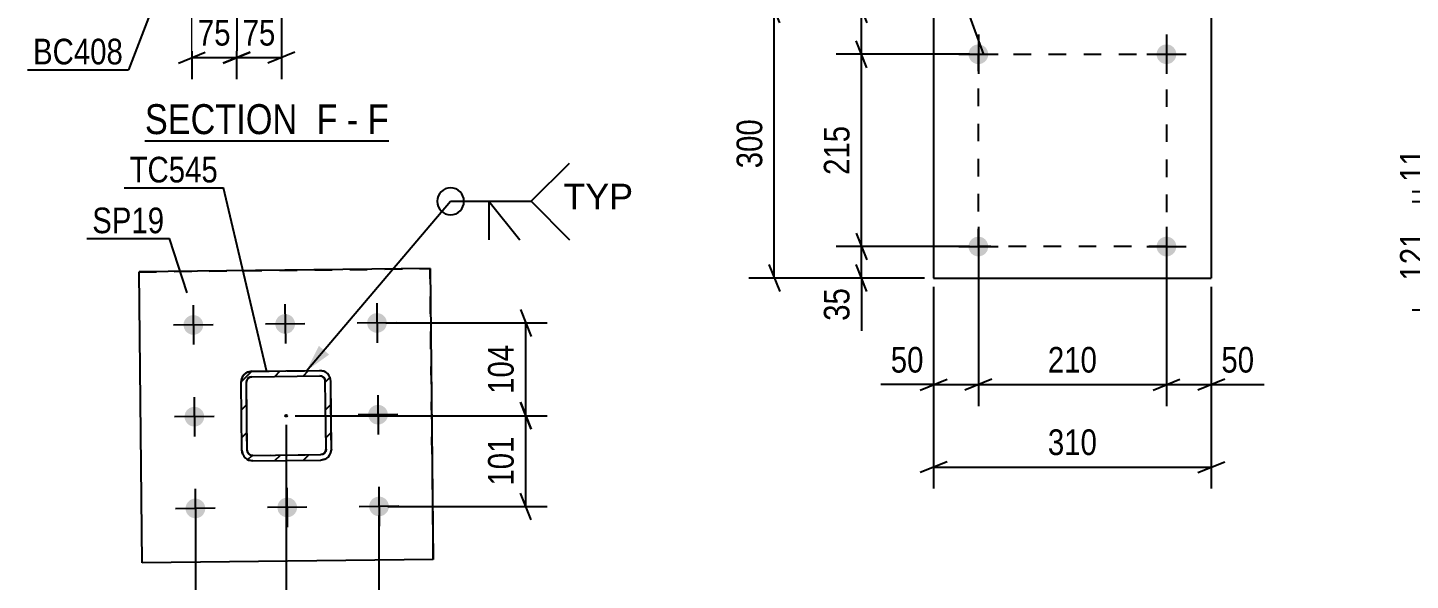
# Model space of a CAD drawing. Header units: millimetres. Extents: x 0 to 841, y 0 to 594.
# Drawn here: x 304.5 to 458.9, y 419 to 480.8 of the extents above; entities that cross this region are included whole.
import ezdxf

# ---------------------------------------------------------------- set-up
doc = ezdxf.new("R2010")
doc.units = ezdxf.units.MM
doc.linetypes.add('DXK_LINE_DOT2', pattern=[3.9198, 1.9599, -1.9599])
doc.linetypes.add('DXK_LINE_DOT3', pattern=[5.9187, 2.979, -0.9799, 0.9799, -0.9799])
doc.styles.add('Arial', font='ARIAL.TTF', dxfattribs={"height": 0.2})
doc.styles.add('Arial Narrow', font='ARIALN.TTF', dxfattribs={"height": 0.2})

# ---------------------------------------------------------------- blocks, each defined once
blk = doc.blocks.new('Unknown-761548639-61 - 19194')
at = {"color": 6, "linetype": 'Continuous'}
blk.add_line((317.6, 468.12), (344.82, 468.12), dxfattribs=at)
at = {"color": 0, "linetype": 'Continuous'}
for points in [[(335.71, 468.87), (335.71, 472.37), (317.6, 472.37), (317.6, 468.87)], [(339.1, 468.87), (339.1, 472.37), (336.76, 472.37), (336.76, 468.87)], [(341.42, 468.87), (341.42, 472.37), (340.15, 472.37), (340.15, 468.87)], [(344.82, 468.87), (344.82, 472.37), (342.47, 472.37), (342.47, 468.87)]]:
    blk.add_wipeout(points, dxfattribs=at)
at = {"color": 7, "linetype": 'Continuous', "style": 'Arial Narrow'}
for s, p in [('SECTION ', (317.6, 468.87)), ('F', (336.76, 468.87)), ('F', (342.47, 468.87)), ('-', (340.15, 468.87))]:
    blk.add_text(s, height=3.34, dxfattribs=at).set_placement(p)
blk = doc.blocks.new('Part-761548639-13842 - 13841')
at = {"color": 2, "linetype": 'Continuous'}
for p, q in [((405.65, 482.79), (405.65, 452.79)), ((405.65, 482.79), (436.65, 482.79)), ((436.65, 482.79), (436.65, 452.79)), ((405.65, 452.79), (436.65, 452.79))]:
    blk.add_line(p, q, dxfattribs=at)
blk = doc.blocks.new('Bolt-761548639-13843 - 13841')
at = {"linetype": 'Continuous'}
for points in [[(411.75, 477.79, -1), (409.55, 477.79, -1)], [(432.75, 477.79, -1), (430.55, 477.79, -1)]]:
    blk.add_hatch(color=1, dxfattribs=at).paths.add_polyline_path(points)
at = {"color": 1, "linetype": 'Continuous'}
for p, q in [((410.65, 479.99), (410.65, 475.59)), ((431.65, 479.99), (431.65, 475.59)), ((408.45, 477.79), (412.85, 477.79)), ((429.45, 477.79), (433.85, 477.79))]:
    blk.add_line(p, q, dxfattribs=at)
blk = doc.blocks.new('Bolt-761548639-13844 - 13841')
at = {"linetype": 'Continuous'}
for points in [[(411.75, 456.31, -1), (409.55, 456.31, -1)], [(432.75, 456.31, -1), (430.55, 456.31, -1)]]:
    blk.add_hatch(color=1, dxfattribs=at).paths.add_polyline_path(points)
at = {"color": 1, "linetype": 'Continuous'}
for p, q in [((410.65, 458.51), (410.65, 454.11)), ((431.65, 458.51), (431.65, 454.11)), ((408.45, 456.31), (412.85, 456.31)), ((429.45, 456.31), (433.85, 456.31))]:
    blk.add_line(p, q, dxfattribs=at)
blk = doc.blocks.new('Part-761548639-18137 - 18127')
at = {"linetype": 'Continuous'}
h = blk.add_hatch(dxfattribs=at)
h.set_pattern_fill('', scale=0.7, style=0, pattern_type=0)
h.set_pattern_definition([(45, (329.524, 442.374), (-1.57154, 1.57154), [])])
h.paths.add_polyline_path([(337.12, 442.46), (329.52, 442.37), (329.07, 442.28), (328.68, 442.01), (328.42, 441.62), (328.34, 441.16), (328.42, 433.56), (328.52, 433.1), (328.78, 432.72), (329.17, 432.46), (329.63, 432.37), (337.23, 432.46), (337.69, 432.55), (338.08, 432.82), (338.33, 433.21), (338.42, 433.67), (338.34, 441.27), (338.24, 441.73), (337.98, 442.12), (337.58, 442.37)])
h.paths.add_polyline_path([(337.69, 441.49), (337.74, 441.26), (337.82, 433.66), (337.78, 433.43), (337.65, 433.24), (337.46, 433.11), (337.23, 433.06), (329.63, 432.97), (329.4, 433.02), (329.2, 433.15), (329.07, 433.34), (329.02, 433.57), (328.94, 441.17), (328.98, 441.4), (329.11, 441.59), (329.3, 441.73), (329.53, 441.77), (337.13, 441.86), (337.36, 441.81), (337.56, 441.69)])
blk.add_hatch(color=30, dxfattribs=at).paths.add_polyline_path([(333.37, 437.31, -1), (333.37, 437.51, -1)])
at = {"color": 2, "linetype": 'Continuous'}
for p, q in [((328.33, 441.16), (328.42, 441.62)), ((328.42, 441.62), (328.34, 441.16)), ((328.98, 441.4), (329.11, 441.59)), ((329.52, 442.37), (329.07, 442.28)), ((329.11, 441.59), (329.3, 441.73)), ((329.53, 441.77), (329.3, 441.72)), ((329.3, 441.73), (329.53, 441.77)), ((329.52, 442.37), (337.12, 442.46)), ((329.53, 441.77), (337.13, 441.86)), ((329.53, 441.77), (337.13, 441.85)), ((337.58, 442.37), (337.12, 442.46)), ((337.13, 441.85), (337.13, 441.86)), ((337.13, 441.86), (337.36, 441.81)), ((337.36, 441.81), (337.13, 441.85)), ((337.55, 441.68), (337.36, 441.81)), ((337.36, 441.81), (337.56, 441.69)), ((337.68, 441.49), (337.55, 441.68)), ((337.56, 441.69), (337.69, 441.49)), ((338.34, 441.27), (338.24, 441.73)), ((328.42, 433.56), (328.33, 441.16)), ((328.33, 441.16), (328.34, 441.16)), ((328.42, 433.56), (328.34, 441.16)), ((328.94, 441.17), (328.98, 441.4)), ((329.02, 433.57), (328.94, 441.17)), ((337.73, 441.26), (337.68, 441.49)), ((337.69, 441.49), (337.74, 441.26)), ((337.73, 441.26), (337.74, 441.26)), ((337.82, 433.66), (337.73, 441.26)), ((337.82, 433.66), (337.74, 441.26)), ((338.42, 433.67), (338.34, 441.27)), ((328.42, 433.56), (328.42, 433.56)), ((328.51, 433.1), (328.42, 433.56)), ((328.42, 433.56), (328.52, 433.1)), ((329.07, 433.34), (329.02, 433.57)), ((329.2, 433.15), (329.07, 433.34)), ((329.63, 432.37), (329.17, 432.46)), ((329.17, 432.46), (329.63, 432.37)), ((329.4, 433.02), (329.2, 433.15)), ((329.63, 432.97), (329.4, 433.02)), ((329.63, 432.97), (337.23, 433.06)), ((329.63, 432.37), (337.23, 432.46)), ((329.63, 432.37), (337.23, 432.46)), ((329.63, 432.37), (329.63, 432.37)), ((337.46, 433.11), (337.23, 433.06)), ((337.69, 432.55), (337.23, 432.46)), ((337.23, 432.46), (337.69, 432.55)), ((337.23, 432.46), (337.23, 432.46)), ((337.65, 433.24), (337.46, 433.11)), ((337.64, 433.24), (337.77, 433.43)), ((337.78, 433.43), (337.65, 433.24)), ((337.77, 433.43), (337.82, 433.66)), ((337.82, 433.66), (337.78, 433.43)), ((337.82, 433.66), (337.82, 433.66)), ((338.33, 433.21), (338.42, 433.67))]:
    blk.add_line(p, q, dxfattribs=at)
at = {"color": 7, "linetype": 'DXK_LINE_DOT2'}
for p, q in [((328.68, 442.01), (328.68, 442.01)), ((329.1, 441.59), (328.98, 441.39)), ((329.06, 442.27), (329.52, 442.37)), ((329.3, 441.72), (329.1, 441.59)), ((329.3, 441.72), (329.3, 441.73)), ((329.52, 442.37), (337.12, 442.45)), ((329.52, 442.37), (329.52, 442.37)), ((329.53, 441.77), (329.53, 441.77)), ((337.12, 442.45), (337.12, 442.46)), ((337.12, 442.45), (337.58, 442.37)), ((338.24, 441.73), (338.33, 441.27)), ((328.98, 441.39), (328.93, 441.16)), ((328.93, 441.16), (328.94, 441.17)), ((329.02, 433.57), (328.93, 441.16)), ((338.42, 433.67), (338.33, 441.27)), ((338.33, 441.27), (338.34, 441.27)), ((329.02, 433.57), (329.02, 433.57)), ((329.02, 433.57), (329.06, 433.34)), ((329.06, 433.34), (329.2, 433.14)), ((329.2, 433.14), (329.39, 433.02)), ((329.39, 433.02), (329.62, 432.97)), ((329.62, 432.97), (337.22, 433.06)), ((329.62, 432.97), (329.63, 432.97)), ((337.22, 433.06), (337.45, 433.1)), ((337.22, 433.06), (337.23, 433.06)), ((337.45, 433.1), (337.64, 433.24)), ((337.64, 433.24), (337.65, 433.24)), ((337.69, 432.55), (337.69, 432.55)), ((338.42, 433.67), (338.33, 433.21)), ((338.42, 433.67), (338.42, 433.67))]:
    blk.add_line(p, q, dxfattribs=at)
at = {"color": 7, "linetype": 'DXK_LINE_DOT3'}
blk.add_line((333.33, 437.39), (333.38, 437.42), dxfattribs=at)
at = {"color": 30, "linetype": 'DXK_LINE_DOT3'}
blk.add_line((333.33, 437.38), (333.38, 437.42), dxfattribs=at)
at = {"color": 30, "linetype": 'Continuous'}
blk.add_circle((333.37, 437.41), 0.1, dxfattribs=at)
at = {"color": 2, "linetype": 'Continuous'}
for centre, start, end in [((329.54, 441.17), 113.1289, 158.1284), ((329.53, 441.17), 135.6291, 158.1289), ((337.14, 441.26), 23.1287, 68.1292), ((329.62, 433.57), 203.1284, 248.1289), ((329.62, 433.57), 203.1287, 248.1292), ((337.22, 433.66), 293.1289, 338.1284)]:
    blk.add_arc(centre, 1.2, start, end, dxfattribs=at)
at = {"color": 7, "linetype": 'DXK_LINE_DOT2'}
for centre, start, end in [((329.53, 441.17), 113.1289, 135.6287), ((337.13, 441.25), 23.1284, 68.1289), ((337.22, 433.66), 293.1291, 338.1287)]:
    blk.add_arc(centre, 1.2, start, end, dxfattribs=at)
blk = doc.blocks.new('Part-761548639-18139 - 18127')
at = {"color": 2, "linetype": 'Continuous'}
for p, q in [((316.94, 453.48), (316.95, 453.48)), ((317.3, 420.98), (316.94, 453.48)), ((316.95, 453.48), (316.94, 453.48)), ((349.45, 453.84), (316.95, 453.48)), ((317.3, 420.99), (316.95, 453.48)), ((349.45, 453.84), (349.8, 421.34)), ((349.8, 421.34), (317.3, 420.99)), ((349.8, 421.34), (317.3, 420.98)), ((317.3, 420.98), (317.3, 420.99)), ((349.8, 421.34), (349.8, 421.34)), ((349.8, 421.34), (349.8, 421.34))]:
    blk.add_line(p, q, dxfattribs=at)
at = {"color": 7, "linetype": 'DXK_LINE_DOT2'}
for p, q in [((316.95, 453.48), (349.44, 453.84)), ((349.8, 421.34), (349.44, 453.84)), ((349.44, 453.84), (349.45, 453.84))]:
    blk.add_line(p, q, dxfattribs=at)
blk = doc.blocks.new('Bolt-761548639-18195 - 18127')
at = {"linetype": 'Continuous'}
for points in [[(322.1, 446.93), (322, 447.13), (321.93, 447.35), (321.91, 447.58), (321.94, 447.81), (322.02, 448.03), (322.14, 448.22), (322.3, 448.39), (322.49, 448.52), (322.7, 448.61), (322.93, 448.65), (323.16, 448.64), (323.38, 448.59), (323.59, 448.49), (323.77, 448.35), (323.92, 448.17), (324.03, 447.97), (324.09, 447.75), (324.11, 447.52), (324.08, 447.29), (324, 447.07), (323.88, 446.88), (323.73, 446.71), (323.54, 446.58), (323.32, 446.49), (323.1, 446.45), (322.87, 446.46), (322.64, 446.51), (322.44, 446.61), (322.25, 446.75)], [(332.35, 447.04), (332.24, 447.24), (332.18, 447.46), (332.16, 447.69), (332.19, 447.92), (332.27, 448.14), (332.39, 448.33), (332.55, 448.5), (332.74, 448.63), (332.95, 448.72), (333.18, 448.76), (333.41, 448.75), (333.63, 448.7), (333.84, 448.6), (334.02, 448.46), (334.17, 448.28), (334.28, 448.08), (334.34, 447.86), (334.36, 447.63), (334.33, 447.4), (334.25, 447.19), (334.13, 446.99), (333.97, 446.82), (333.78, 446.69), (333.57, 446.61), (333.35, 446.57), (333.12, 446.57), (332.89, 446.63), (332.69, 446.73), (332.5, 446.87)], [(342.6, 447.15), (342.49, 447.36), (342.43, 447.58), (342.41, 447.81), (342.44, 448.03), (342.52, 448.25), (342.64, 448.45), (342.8, 448.61), (342.99, 448.74), (343.2, 448.83), (343.43, 448.87), (343.66, 448.87), (343.88, 448.81), (344.09, 448.71), (344.27, 448.57), (344.42, 448.4), (344.53, 448.19), (344.59, 447.97), (344.61, 447.74), (344.58, 447.52), (344.5, 447.3), (344.38, 447.1), (344.22, 446.94), (344.03, 446.81), (343.82, 446.72), (343.6, 446.68), (343.37, 446.68), (343.14, 446.74), (342.93, 446.84), (342.75, 446.98)], [(342.72, 436.9), (342.61, 437.11), (342.54, 437.33), (342.52, 437.56), (342.55, 437.78), (342.63, 438), (342.75, 438.2), (342.91, 438.36), (343.1, 438.49), (343.31, 438.58), (343.54, 438.62), (343.77, 438.62), (343.99, 438.56), (344.2, 438.46), (344.38, 438.32), (344.53, 438.15), (344.64, 437.94), (344.71, 437.72), (344.72, 437.49), (344.69, 437.27), (344.62, 437.05), (344.5, 436.85), (344.34, 436.69), (344.15, 436.56), (343.93, 436.47), (343.71, 436.43), (343.48, 436.44), (343.25, 436.49), (343.05, 436.59), (342.86, 436.73)], [(322.22, 436.68), (322.11, 436.88), (322.04, 437.1), (322.03, 437.33), (322.06, 437.56), (322.13, 437.78), (322.25, 437.97), (322.41, 438.14), (322.6, 438.27), (322.82, 438.36), (323.04, 438.4), (323.27, 438.39), (323.49, 438.34), (323.7, 438.24), (323.88, 438.1), (324.03, 437.92), (324.14, 437.72), (324.21, 437.5), (324.22, 437.27), (324.19, 437.04), (324.12, 436.83), (324, 436.63), (323.84, 436.46), (323.65, 436.33), (323.44, 436.25), (323.21, 436.2), (322.98, 436.21), (322.76, 436.26), (322.55, 436.36), (322.37, 436.5)], [(322.33, 426.43), (322.22, 426.63), (322.16, 426.85), (322.14, 427.08), (322.17, 427.31), (322.25, 427.53), (322.37, 427.72), (322.53, 427.89), (322.71, 428.02), (322.93, 428.11), (323.15, 428.15), (323.38, 428.14), (323.61, 428.09), (323.81, 427.99), (324, 427.85), (324.15, 427.67), (324.25, 427.47), (324.32, 427.25), (324.34, 427.02), (324.31, 426.79), (324.23, 426.58), (324.11, 426.38), (323.95, 426.21), (323.76, 426.08), (323.55, 426), (323.32, 425.95), (323.09, 425.96), (322.87, 426.02), (322.66, 426.11), (322.48, 426.26)], [(332.58, 426.54), (332.47, 426.75), (332.41, 426.97), (332.39, 427.2), (332.42, 427.42), (332.5, 427.64), (332.62, 427.84), (332.77, 428), (332.96, 428.13), (333.18, 428.22), (333.4, 428.26), (333.63, 428.25), (333.86, 428.2), (334.06, 428.1), (334.25, 427.96), (334.39, 427.79), (334.5, 427.58), (334.57, 427.36), (334.59, 427.13), (334.56, 426.9), (334.48, 426.69), (334.36, 426.49), (334.2, 426.33), (334.01, 426.2), (333.8, 426.11), (333.57, 426.07), (333.34, 426.07), (333.12, 426.13), (332.91, 426.23), (332.73, 426.37)], [(342.83, 426.66), (342.72, 426.86), (342.65, 427.08), (342.64, 427.31), (342.67, 427.54), (342.74, 427.75), (342.87, 427.95), (343.02, 428.11), (343.21, 428.24), (343.43, 428.33), (343.65, 428.37), (343.88, 428.37), (344.11, 428.31), (344.31, 428.21), (344.5, 428.07), (344.64, 427.9), (344.75, 427.7), (344.82, 427.47), (344.84, 427.25), (344.81, 427.02), (344.73, 426.8), (344.61, 426.6), (344.45, 426.44), (344.26, 426.31), (344.05, 426.22), (343.82, 426.18), (343.59, 426.19), (343.37, 426.24), (343.16, 426.34), (342.98, 426.48)]]:
    blk.add_hatch(color=1, dxfattribs=at).paths.add_polyline_path(points)
at = {"color": 1, "linetype": 'Continuous'}
for p, q in [((322.98, 449.75), (323.03, 445.35)), ((333.23, 449.86), (333.28, 445.46)), ((343.48, 449.97), (343.53, 445.57)), ((335.46, 447.68), (331.06, 447.63)), ((345.7, 447.79), (341.31, 447.75)), ((325.21, 447.57), (320.81, 447.52)), ((323.09, 439.5), (323.14, 435.1)), ((343.59, 439.72), (343.64, 435.32)), ((325.32, 437.32), (320.92, 437.27)), ((345.82, 437.55), (341.42, 437.5)), ((323.21, 429.25), (323.26, 424.85)), ((333.46, 429.36), (333.5, 424.96)), ((343.71, 429.47), (343.75, 425.07)), ((325.43, 427.07), (321.03, 427.02)), ((335.68, 427.18), (331.28, 427.14)), ((345.93, 427.3), (341.53, 427.25))]:
    blk.add_line(p, q, dxfattribs=at)
blk = doc.blocks.new('Rectangle-761548639-21296 - 13841')
at = {"color": 1, "linetype": 'DXK_LINE_DOT2'}
blk.add_lwpolyline([(410.65, 477.79), (431.65, 477.79), (431.65, 456.31), (410.65, 456.31), (410.65, 477.79)], close=True, dxfattribs=at)
blk = doc.blocks.new('StraightDimension-761548639-21316 - 13703')
at = {"color": 7, "linetype": 'Continuous'}
for p, q in [((461.34, 463.92), (462.54, 460.92)), ((472.14, 462.42), (459.09, 462.42)), ((462.54, 459.79), (461.34, 462.79)), ((461.94, 461.29), (461.94, 462.42)), ((470.94, 461.29), (459.09, 461.29))]:
    blk.add_line(p, q, dxfattribs=at)
at = {"color": 0}
blk.add_wipeout([(461.19, 467.8), (456.99, 467.8), (456.99, 462.95), (461.19, 462.95)], dxfattribs=at)
at = {"color": 7, "linetype": 'Continuous'}
blk.add_line((461.94, 462.42), (461.94, 468.33), dxfattribs=at)
blk.add_line((461.94, 462.42), (461.94, 468.33), dxfattribs=at)
at = {"color": 3, "style": 'Arial Narrow'}
blk.add_text('11', height=2.863, rotation=90.0002, dxfattribs=at).set_placement((460.59, 463.55))
blk = doc.blocks.new('StraightDimension-761548639-21317 - 13703')
at = {"color": 7, "linetype": 'Continuous'}
for p, q in [((461.34, 462.79), (462.54, 459.79)), ((470.94, 461.29), (459.09, 461.29)), ((461.94, 449.22), (461.94, 461.29)), ((482.29, 449.22), (459.09, 449.22)), ((462.54, 447.72), (461.34, 450.72))]:
    blk.add_line(p, q, dxfattribs=at)
at = {"color": 0}
blk.add_wipeout([(461.19, 458.6), (456.99, 458.6), (456.99, 451.91), (461.19, 451.91)], dxfattribs=at)
at = {"color": 3, "style": 'Arial Narrow'}
blk.add_text('121', height=2.863, rotation=90.0002, dxfattribs=at).set_placement((460.59, 452.51))
blk = doc.blocks.new('StraightDimension-761548639-21247 - 13841')
at = {"color": 7, "linetype": 'Continuous'}
for p, q in [((410.65, 455.31), (410.65, 438.48)), ((405.65, 451.79), (405.65, 438.48)), ((404.15, 440.28), (407.15, 441.48)), ((405.65, 440.88), (410.65, 440.88)), ((412.15, 441.48), (409.15, 440.28))]:
    blk.add_line(p, q, dxfattribs=at)
at = {"color": 0}
blk.add_wipeout([(405.13, 441.63), (405.13, 445.83), (400.27, 445.83), (400.27, 441.63)], dxfattribs=at)
at = {"color": 7, "linetype": 'Continuous'}
blk.add_line((405.65, 440.88), (399.75, 440.88), dxfattribs=at)
blk.add_line((405.65, 440.88), (399.75, 440.88), dxfattribs=at)
at = {"color": 3, "style": 'Arial Narrow'}
blk.add_text('50', height=2.863, dxfattribs=at).set_placement((400.87, 442.23))
blk = doc.blocks.new('StraightDimension-761548639-14227 - 13841')
at = {"color": 7, "linetype": 'Continuous'}
for p, q in [((388.47, 481.29), (387.27, 484.29)), ((404.65, 482.79), (385.02, 482.79)), ((387.87, 452.79), (387.87, 482.79)), ((387.27, 454.29), (388.47, 451.29)), ((404.65, 452.79), (385.02, 452.79))]:
    blk.add_line(p, q, dxfattribs=at)
at = {"color": 0}
blk.add_wipeout([(387.12, 471.13), (382.92, 471.13), (382.92, 464.45), (387.12, 464.45)], dxfattribs=at)
at = {"color": 3, "style": 'Arial Narrow'}
blk.add_text('300', height=2.863, rotation=90.0002, dxfattribs=at).set_placement((386.52, 465.05))
blk = doc.blocks.new('StraightDimension-761548639-14216 - 13841')
at = {"color": 7, "linetype": 'Continuous'}
for p, q in [((398.21, 476.29), (397.01, 479.29)), ((409.65, 477.79), (394.76, 477.79)), ((397.61, 456.31), (397.61, 477.79)), ((397.01, 457.81), (398.21, 454.81)), ((409.65, 456.31), (394.76, 456.31))]:
    blk.add_line(p, q, dxfattribs=at)
at = {"color": 0}
blk.add_wipeout([(396.86, 470.39), (392.66, 470.39), (392.66, 463.71), (396.86, 463.71)], dxfattribs=at)
at = {"color": 3, "style": 'Arial Narrow'}
blk.add_text('215', height=2.863, rotation=90.0002, dxfattribs=at).set_placement((396.26, 464.31))
blk = doc.blocks.new('StraightDimension-761548639-14215 - 13841')
at = {"color": 7, "linetype": 'Continuous'}
for p, q in [((397.01, 484.29), (398.21, 481.29)), ((404.65, 482.79), (394.76, 482.79)), ((397.61, 477.79), (397.61, 482.79)), ((398.21, 476.29), (397.01, 479.29)), ((409.65, 477.79), (394.76, 477.79))]:
    blk.add_line(p, q, dxfattribs=at)
at = {"color": 0}
blk.add_wipeout([(396.86, 488.17), (392.66, 488.17), (392.66, 483.31), (396.86, 483.31)], dxfattribs=at)
at = {"color": 7, "linetype": 'Continuous'}
blk.add_line((397.61, 482.79), (397.61, 488.69), dxfattribs=at)
blk.add_line((397.61, 482.79), (397.61, 488.69), dxfattribs=at)
at = {"color": 3, "style": 'Arial Narrow'}
blk.add_text('50', height=2.863, rotation=90.0002, dxfattribs=at).set_placement((396.26, 483.91))
blk = doc.blocks.new('StraightDimension-761548639-14247 - 13841')
at = {"color": 7, "linetype": 'Continuous'}
for p, q in [((405.65, 451.79), (405.65, 429.27)), ((436.65, 451.79), (436.65, 429.27)), ((407.15, 432.27), (404.15, 431.07)), ((435.15, 431.07), (438.15, 432.27)), ((405.65, 431.67), (436.65, 431.67))]:
    blk.add_line(p, q, dxfattribs=at)
at = {"color": 0}
blk.add_wipeout([(424.5, 432.42), (424.5, 436.62), (417.81, 436.62), (417.81, 432.42)], dxfattribs=at)
at = {"color": 3, "style": 'Arial Narrow'}
blk.add_text('310', height=2.863, dxfattribs=at).set_placement((418.41, 433.02))
blk = doc.blocks.new('StraightDimension-761548639-21246 - 13841')
at = {"color": 7, "linetype": 'Continuous'}
for p, q in [((410.65, 455.31), (410.65, 438.48)), ((431.65, 455.31), (431.65, 438.48)), ((412.15, 441.48), (409.15, 440.28)), ((410.65, 440.88), (431.65, 440.88)), ((430.15, 440.28), (433.15, 441.48))]:
    blk.add_line(p, q, dxfattribs=at)
at = {"color": 0}
blk.add_wipeout([(424.5, 441.63), (424.5, 445.83), (417.81, 445.83), (417.81, 441.63)], dxfattribs=at)
at = {"color": 3, "style": 'Arial Narrow'}
blk.add_text('210', height=2.863, dxfattribs=at).set_placement((418.41, 442.23))
blk = doc.blocks.new('StraightDimension-761548639-14217 - 13841')
at = {"color": 7, "linetype": 'Continuous'}
for p, q in [((397.01, 457.81), (398.21, 454.81)), ((409.65, 456.31), (394.76, 456.31)), ((397.61, 452.79), (397.61, 456.31)), ((398.21, 451.29), (397.01, 454.29)), ((404.65, 452.79), (394.76, 452.79))]:
    blk.add_line(p, q, dxfattribs=at)
at = {"color": 0}
blk.add_wipeout([(396.86, 452.26), (392.66, 452.26), (392.66, 447.41), (396.86, 447.41)], dxfattribs=at)
at = {"color": 7, "linetype": 'Continuous'}
blk.add_line((397.61, 452.79), (397.61, 446.88), dxfattribs=at)
blk.add_line((397.61, 452.79), (397.61, 446.88), dxfattribs=at)
at = {"color": 3, "style": 'Arial Narrow'}
blk.add_text('35', height=2.863, rotation=90.0002, dxfattribs=at).set_placement((396.26, 448.01))
blk = doc.blocks.new('StraightDimension-761548639-21245 - 13841')
at = {"color": 7, "linetype": 'Continuous'}
for p, q in [((431.65, 455.31), (431.65, 438.48)), ((436.65, 451.79), (436.65, 438.48)), ((430.15, 440.28), (433.15, 441.48)), ((431.65, 440.88), (436.65, 440.88)), ((438.15, 441.48), (435.15, 440.28))]:
    blk.add_line(p, q, dxfattribs=at)
at = {"color": 0}
blk.add_wipeout([(442.04, 441.63), (442.04, 445.83), (437.18, 445.83), (437.18, 441.63)], dxfattribs=at)
at = {"color": 7, "linetype": 'Continuous'}
blk.add_line((436.65, 440.88), (442.56, 440.88), dxfattribs=at)
blk.add_line((436.65, 440.88), (442.56, 440.88), dxfattribs=at)
at = {"color": 3, "style": 'Arial Narrow'}
blk.add_text('50', height=2.863, dxfattribs=at).set_placement((437.78, 442.23))
blk = doc.blocks.new('StraightDimension-761548639-18241 - 18127')
at = {"color": 7, "linetype": 'Continuous'}
for p, q in [((359.52, 449.27), (360.72, 446.27)), ((344.5, 447.77), (362.52, 447.77)), ((360.12, 437.41), (360.12, 447.77)), ((360.72, 435.91), (359.52, 438.91)), ((334.37, 437.41), (362.52, 437.41))]:
    blk.add_line(p, q, dxfattribs=at)
at = {"color": 0}
blk.add_wipeout([(359.37, 445.93), (355.17, 445.93), (355.17, 439.25), (359.37, 439.25)], dxfattribs=at)
at = {"color": 3, "style": 'Arial Narrow'}
blk.add_text('104', height=2.863, rotation=90.0002, dxfattribs=at).set_placement((358.77, 439.85))
blk = doc.blocks.new('StraightDimension-761548639-18242 - 18127')
at = {"color": 7, "linetype": 'Continuous'}
for p, q in [((359.52, 438.91), (360.72, 435.91)), ((334.37, 437.41), (362.52, 437.41)), ((360.12, 427.27), (360.12, 437.41)), ((360.72, 425.77), (359.52, 428.77)), ((344.73, 427.27), (362.52, 427.27))]:
    blk.add_line(p, q, dxfattribs=at)
at = {"color": 0}
blk.add_wipeout([(359.37, 435.68), (355.17, 435.68), (355.17, 429), (359.37, 429)], dxfattribs=at)
at = {"color": 3, "style": 'Arial Narrow'}
blk.add_text('101', height=2.863, rotation=90.0002, dxfattribs=at).set_placement((358.77, 429.6))
blk = doc.blocks.new('StraightDimension-761548639-18250 - 18127')
at = {"color": 7, "linetype": 'Continuous'}
for p, q in [((333.37, 436.41), (333.37, 411.11)), ((343.73, 426.27), (343.73, 411.11)), ((331.87, 412.91), (334.87, 414.11)), ((345.23, 414.11), (342.23, 412.91)), ((333.37, 413.51), (343.73, 413.51))]:
    blk.add_line(p, q, dxfattribs=at)
at = {"color": 0}
blk.add_wipeout([(341.89, 414.26), (341.89, 418.46), (335.21, 418.46), (335.21, 414.26)], dxfattribs=at)
at = {"color": 3, "style": 'Arial Narrow'}
blk.add_text('104', height=2.863, dxfattribs=at).set_placement((335.81, 414.86))
blk = doc.blocks.new('StraightDimension-761548639-18251 - 18127')
at = {"color": 7, "linetype": 'Continuous'}
for p, q in [((333.37, 436.41), (333.37, 411.11)), ((323.23, 426.05), (323.23, 411.11)), ((321.73, 412.91), (324.73, 414.11)), ((334.87, 414.11), (331.87, 412.91)), ((323.23, 413.51), (333.37, 413.51))]:
    blk.add_line(p, q, dxfattribs=at)
at = {"color": 0}
blk.add_wipeout([(331.64, 414.26), (331.64, 418.46), (324.96, 418.46), (324.96, 414.26)], dxfattribs=at)
at = {"color": 3, "style": 'Arial Narrow'}
blk.add_text('101', height=2.863, dxfattribs=at).set_placement((325.56, 414.86))
blk = doc.blocks.new('StraightDimension-761548639-20321 - 19194')
at = {"color": 7, "linetype": 'Continuous'}
for p, q in [((327.84, 500.24), (327.84, 475.01)), ((332.84, 490.19), (332.84, 475.01)), ((326.34, 476.81), (329.34, 478.01)), ((327.84, 477.41), (332.84, 477.41)), ((334.34, 478.01), (331.34, 476.81))]:
    blk.add_line(p, q, dxfattribs=at)
at = {"color": 0}
blk.add_wipeout([(332.77, 478.16), (332.77, 482.36), (327.91, 482.36), (327.91, 478.16)], dxfattribs=at)
at = {"color": 3, "style": 'Arial Narrow'}
blk.add_text('75', height=2.863, dxfattribs=at).set_placement((328.51, 478.76))
blk = doc.blocks.new('StraightDimension-761548639-20322 - 19194')
at = {"color": 7, "linetype": 'Continuous'}
for p, q in [((327.84, 500.24), (327.84, 475.01)), ((322.84, 490.19), (322.84, 475.01)), ((321.34, 476.81), (324.34, 478.01)), ((322.84, 477.41), (327.84, 477.41)), ((329.34, 478.01), (326.34, 476.81))]:
    blk.add_line(p, q, dxfattribs=at)
at = {"color": 0}
blk.add_wipeout([(327.77, 478.16), (327.77, 482.36), (322.91, 482.36), (322.91, 478.16)], dxfattribs=at)
at = {"color": 3, "style": 'Arial Narrow'}
blk.add_text('75', height=2.863, dxfattribs=at).set_placement((323.51, 478.76))
blk = doc.blocks.new('MarkSet-761548639-21140 - 13841')
at = {"color": 0}
for points in [[(380.91, 494.87), (380.91, 497.87), (379.08, 497.87), (379.08, 494.87)], [(383.64, 494.87), (383.64, 497.87), (381.81, 497.87), (381.81, 494.87)], [(388.19, 494.87), (388.19, 497.87), (384.54, 497.87), (384.54, 494.87)], [(404.62, 494.87), (404.62, 497.87), (389.09, 497.87), (389.09, 494.87)]]:
    blk.add_wipeout(points, dxfattribs=at)
for points in [[(380.91, 494.87), (380.91, 497.87), (379.08, 497.87), (379.08, 494.87)], [(383.64, 494.87), (383.64, 497.87), (381.81, 497.87), (381.81, 494.87)], [(388.19, 494.87), (388.19, 497.87), (384.54, 497.87), (384.54, 494.87)], [(404.62, 494.87), (404.62, 497.87), (389.09, 497.87), (389.09, 494.87)]]:
    blk.add_wipeout(points, dxfattribs=at)
at = {"color": 7, "linetype": 'Continuous'}
for p in [(378.48, 494.27), (411.26, 477.75)]:
    blk.add_line(p, (405.22, 494.27), dxfattribs=at)
at = {"color": 3, "style": 'Arial Narrow'}
for s, height, p in [('4', 2.86, (379.08, 494.87)), ('#', 2.86, (381.81, 494.87)), ('22', 2.863, (384.54, 494.87)), ('Ø  HOLES', 2.863, (389.09, 494.87))]:
    blk.add_text(s, height=height, dxfattribs=at).set_placement(p)
blk = doc.blocks.new('Mark-761548639-18214 - 18127')
at = {"color": 0}
blk.add_wipeout([(325.76, 463.47), (325.76, 466.47), (315.89, 466.47), (315.89, 463.47)], dxfattribs=at)
blk.add_wipeout([(325.76, 463.47), (325.76, 466.47), (315.89, 466.47), (315.89, 463.47)], dxfattribs=at)
at = {"color": 30, "linetype": 'Continuous'}
for p in [(315.29, 462.87), (331.2, 442.31)]:
    blk.add_line(p, (326.36, 462.87), dxfattribs=at)
at = {"color": 3, "style": 'Arial Narrow'}
blk.add_text('TC545', height=2.863, dxfattribs=at).set_placement((315.89, 463.47))
blk = doc.blocks.new('Mark-761548639-18217 - 18127')
at = {"color": 0}
blk.add_wipeout([(319.76, 457.8), (319.76, 460.8), (311.72, 460.8), (311.72, 457.8)], dxfattribs=at)
blk.add_wipeout([(319.76, 457.8), (319.76, 460.8), (311.72, 460.8), (311.72, 457.8)], dxfattribs=at)
at = {"color": 30, "linetype": 'Continuous'}
for p in [(311.12, 457.2), (322.31, 451.15)]:
    blk.add_line(p, (320.36, 457.2), dxfattribs=at)
at = {"color": 3, "style": 'Arial Narrow'}
blk.add_text('SP19', height=2.863, dxfattribs=at).set_placement((311.72, 457.8))
blk = doc.blocks.new('WeldMark-761548639-23220 - 18127')
at = {"linetype": 'Continuous'}
blk.add_hatch(color=30, dxfattribs=at).paths.add_polyline_path([(338.17, 444.24), (335.65, 442.44), (337.02, 445.21)])
at = {"color": 30, "linetype": 'Continuous'}
for p, q in [((335.65, 442.44), (351.72, 461.36)), ((351.72, 461.36), (360.72, 461.36))]:
    blk.add_line(p, q, dxfattribs=at)
at = {"color": 3, "linetype": 'Continuous'}
for q in [(359.44, 457.07), (356.01, 457.07)]:
    blk.add_line((356.01, 461.36), q, dxfattribs=at)
for start, end in [(90, 270), (270, 90)]:
    blk.add_arc((351.72, 461.36), 1.5, start, end, dxfattribs=at)
at = {"color": 0, "linetype": 'Continuous'}
blk.add_wipeout([(372.1, 460.46), (372.1, 463.46), (364.32, 463.46), (364.32, 460.46)], dxfattribs=at)
blk.add_wipeout([(372.1, 460.46), (372.1, 463.46), (364.32, 463.46), (364.32, 460.46)], dxfattribs=at)
at = {"color": 3, "linetype": 'Continuous'}
for q in [(365.01, 465.64), (365.01, 457.07)]:
    blk.add_line((360.72, 461.36), q, dxfattribs=at)
at = {"color": 3, "linetype": 'Continuous', "style": 'Arial'}
blk.add_text('TYP', height=2.865, dxfattribs=at).set_placement((364.32, 460.46))
blk = doc.blocks.new('Mark-761548639-20404 - 19194')
at = {"color": 0}
blk.add_wipeout([(315.16, 476.66), (315.16, 479.66), (305.11, 479.66), (305.11, 476.66)], dxfattribs=at)
blk.add_wipeout([(315.16, 476.66), (315.16, 479.66), (305.11, 479.66), (305.11, 476.66)], dxfattribs=at)
at = {"color": 30, "linetype": 'Continuous'}
for p in [(321.77, 491.63), (304.51, 476.06)]:
    blk.add_line(p, (315.76, 476.06), dxfattribs=at)
at = {"color": 3, "style": 'Arial Narrow'}
blk.add_text('BC408', height=2.863, dxfattribs=at).set_placement((305.11, 476.66))

msp = doc.modelspace()

# ---------------------------------------------------------------- block references
for name in ['StraightDimension-761548639-20321 - 19194', 'Part-761548639-13842 - 13841', 'Bolt-761548639-13843 - 13841', 'Rectangle-761548639-21296 - 13841', 'Unknown-761548639-61 - 19194', 'StraightDimension-761548639-21316 - 13703', 'Bolt-761548639-13844 - 13841', 'Part-761548639-18139 - 18127', 'Bolt-761548639-18195 - 18127', 'Part-761548639-18137 - 18127']:
    msp.add_blockref(name, (0, 0))

# ---------------------------------------------------------------- next in the draw order: block references
for name in ['StraightDimension-761548639-20322 - 19194', 'Mark-761548639-18214 - 18127', 'StraightDimension-761548639-21317 - 13703', 'StraightDimension-761548639-21247 - 13841', 'StraightDimension-761548639-18241 - 18127']:
    msp.add_blockref(name, (0, 0))

# ---------------------------------------------------------------- next in the draw order: block references
for name in ['Mark-761548639-20404 - 19194', 'StraightDimension-761548639-14227 - 13841', 'WeldMark-761548639-23220 - 18127', 'Mark-761548639-18217 - 18127', 'StraightDimension-761548639-18242 - 18127']:
    msp.add_blockref(name, (0, 0))

# ---------------------------------------------------------------- next in the draw order: block references
for name in ['StraightDimension-761548639-14216 - 13841', 'StraightDimension-761548639-14247 - 13841', 'StraightDimension-761548639-18250 - 18127']:
    msp.add_blockref(name, (0, 0))

# ---------------------------------------------------------------- next in the draw order: block references
for name in ['StraightDimension-761548639-14215 - 13841', 'StraightDimension-761548639-21246 - 13841', 'StraightDimension-761548639-18251 - 18127']:
    msp.add_blockref(name, (0, 0))

# ---------------------------------------------------------------- next in the draw order: block references
for name in ['MarkSet-761548639-21140 - 13841', 'StraightDimension-761548639-14217 - 13841', 'StraightDimension-761548639-21245 - 13841']:
    msp.add_blockref(name, (0, 0))

doc.saveas('drawing.dxf')
